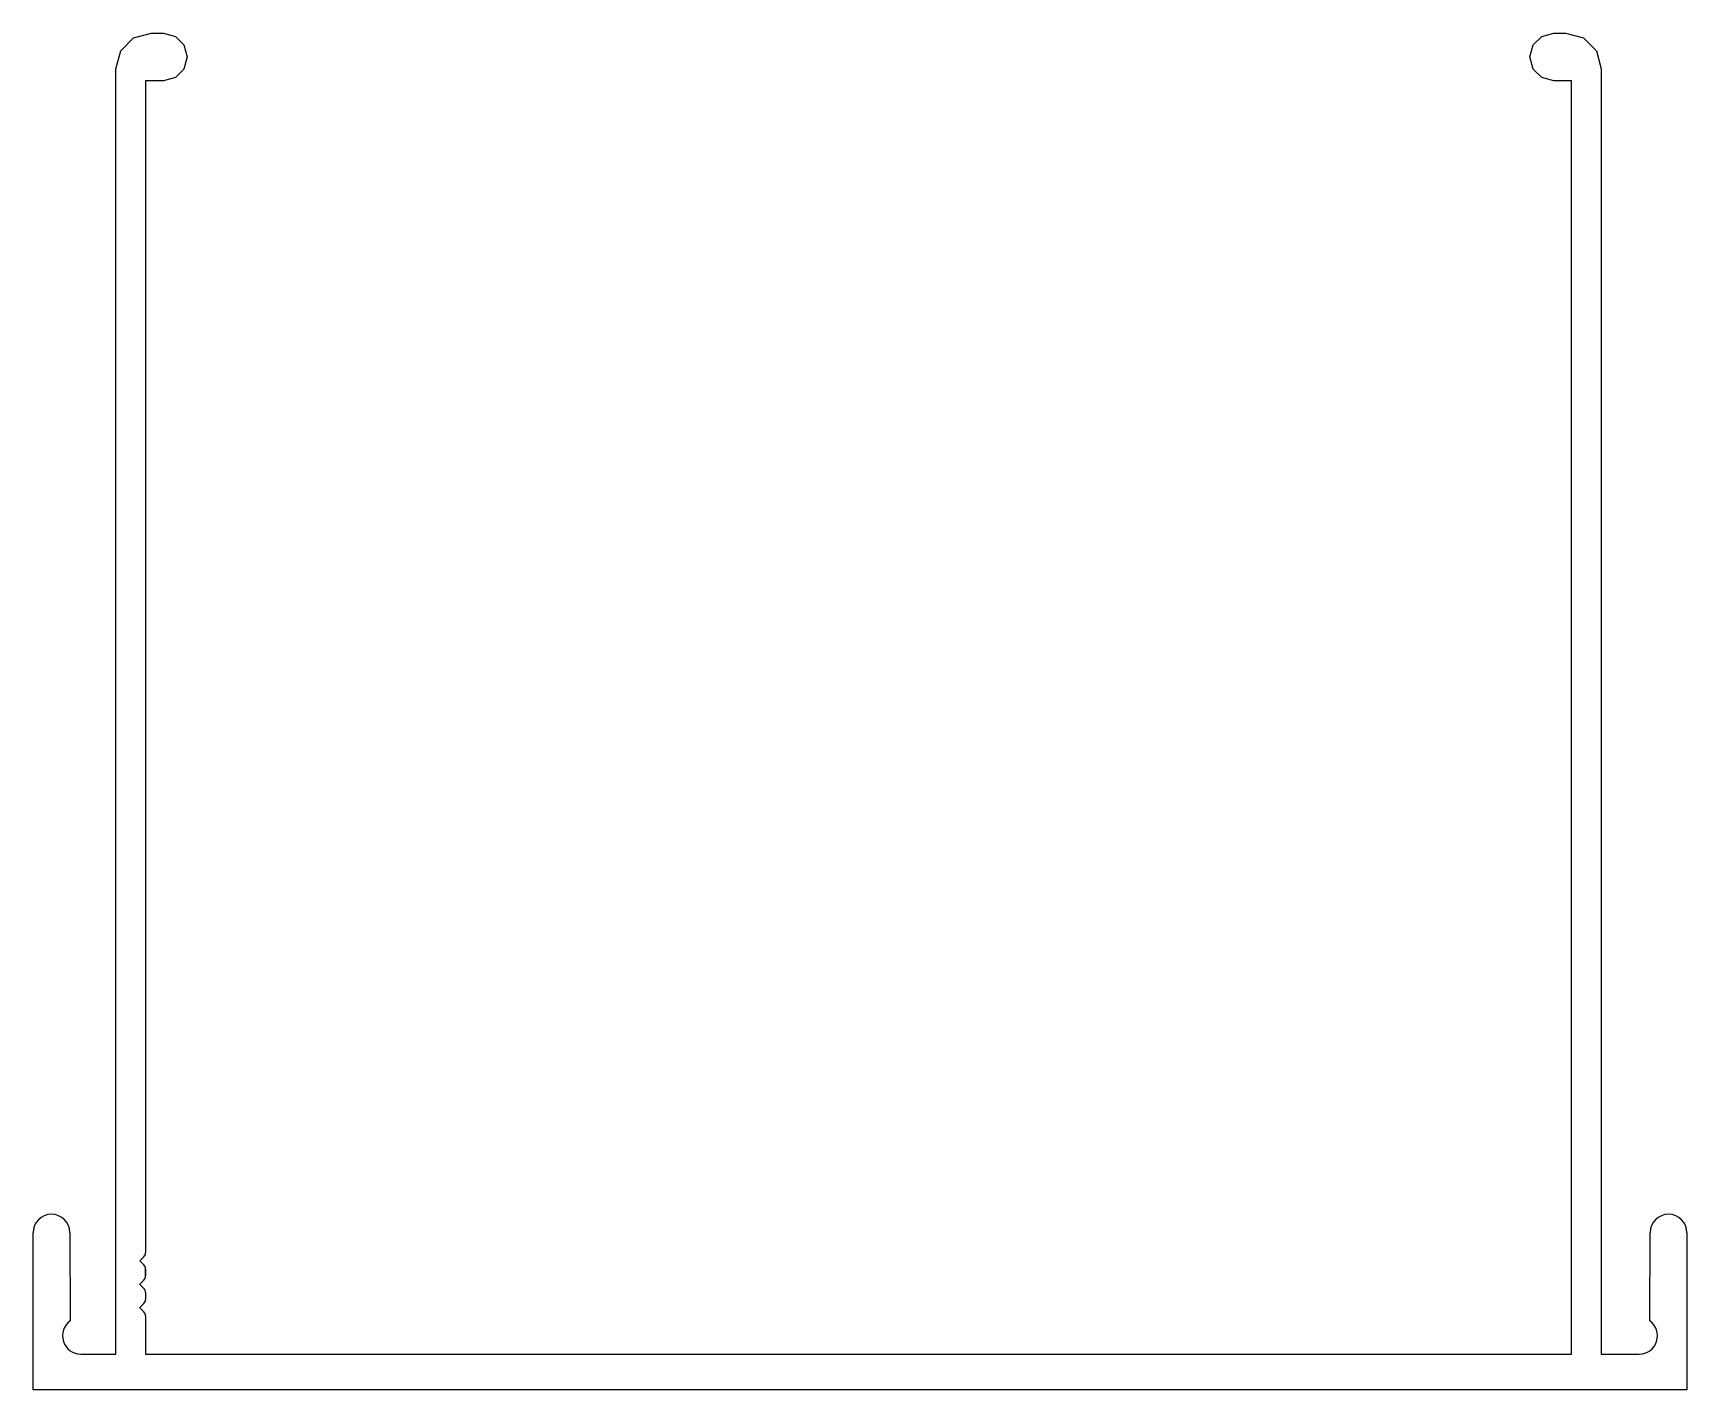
# Model space of a CAD drawing. Header units: inches. Extents: x -34.4 to 36.2, y 1.6 to 59.5.
import ezdxf

# ---------------------------------------------------------------- set-up
doc = ezdxf.new("R2010")
doc.units = ezdxf.units.IN
doc.header["$MEASUREMENT"] = 0
doc.layers.add('1', color=7, linetype='Continuous')

msp = doc.modelspace()

# ---------------------------------------------------------------- linework, layer by layer
at = {"layer": '1', "color": 6, "linetype": 'Continuous'}
for p, q in [((-30.145, 59.327), (-29.377, 59.536)), ((-29.377, 59.536), (-28.869, 59.536)), ((-28.869, 59.536), (-28.357, 59.397)), ((-28.357, 59.397), (-27.992, 59.032)), ((29.665, 59.032), (30.03, 59.397)), ((30.03, 59.397), (30.541, 59.536)), ((30.541, 59.536), (31.049, 59.536)), ((31.049, 59.536), (31.817, 59.327)), ((-30.901, 58.012), (-30.692, 58.78)), ((-30.692, 58.78), (-30.145, 59.327)), ((-27.992, 59.032), (-27.853, 58.52)), ((29.525, 58.52), (29.665, 59.032)), ((31.817, 59.327), (32.365, 58.78)), ((32.365, 58.78), (32.573, 58.012)), ((-30.901, 3.11), (-30.901, 58.012)), ((-27.992, 57.997), (-28.357, 57.638)), ((-27.853, 58.52), (-27.992, 57.997)), ((29.665, 57.997), (29.525, 58.52)), ((30.03, 57.638), (29.665, 57.997)), ((32.573, 58.012), (32.573, 3.11)), ((-28.869, 57.504), (-29.631, 57.504)), ((-29.631, 57.504), (-29.631, 7.452)), ((-28.357, 57.638), (-28.869, 57.504)), ((30.541, 57.504), (30.03, 57.638)), ((31.303, 57.504), (30.541, 57.504)), ((31.303, 3.11), (31.303, 57.504)), ((-34.437, 1.586), (-34.437, 8.299)), ((-32.862, 8.3), (-32.851, 4.538)), ((34.649, 4.538), (34.66, 8.3)), ((36.235, 8.299), (36.235, 1.586)), ((-29.704, 7.275), (-29.876, 7.104)), ((-29.876, 7.093), (-29.704, 6.922)), ((-29.631, 7.452), (-29.631, 7.452)), ((-29.631, 6.745), (-29.631, 6.452)), ((-29.631, 6.452), (-29.631, 6.745)), ((-29.631, 6.745), (-29.631, 6.452)), ((-29.631, 6.452), (-29.631, 6.745)), ((-29.631, 6.745), (-29.631, 6.452)), ((-29.704, 6.275), (-29.876, 6.104)), ((-29.876, 6.093), (-29.704, 5.922)), ((-29.631, 5.745), (-29.631, 5.452)), ((-29.704, 5.275), (-29.876, 5.104)), ((-29.876, 5.093), (-29.704, 4.922)), ((-29.631, 4.745), (-29.631, 3.11)), ((-32.393, 3.11), (-30.901, 3.11)), ((-29.631, 3.11), (31.303, 3.11)), ((32.573, 3.11), (34.192, 3.11)), ((-28.26, 1.586), (-34.437, 1.586)), ((36.235, 1.586), (-30.901, 1.586))]:
    msp.add_line(p, q, dxfattribs=at)
for centre, radius, start, end in [((-33.649, 8.3), 0.787, 0.04621, 180.04621), ((35.448, 8.3), 0.787, 359.95379, 179.95379), ((-29.87, 7.098), 0.008, 135, 225), ((-29.881, 7.452), 0.25, 315, 360), ((-29.881, 6.745), 0.25, 0, 45), ((-29.881, 6.452), 0.25, 315, 360), ((-29.87, 6.099), 0.008, 135, 225), ((-29.881, 5.745), 0.25, 360, 45), ((-29.87, 5.099), 0.008, 135, 225), ((-29.881, 5.452), 0.25, 315, 360), ((-32.393, 3.897), 0.787, 125.5083, 269.99916), ((-29.881, 4.745), 0.25, 360, 45), ((34.192, 3.897), 0.787, 270.00084, 54.4917)]:
    msp.add_arc(centre, radius, start, end, dxfattribs=at)

doc.saveas('drawing.dxf')
